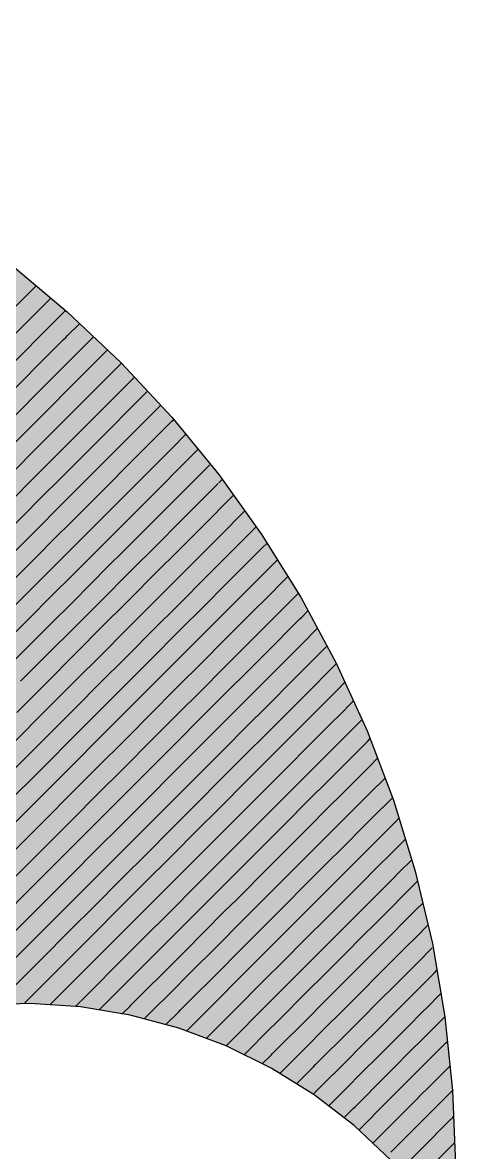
# Model space of a CAD drawing. Extents: x -15895 to 12929, y -2522 to 15173.
# Drawn here: x -8904.18 to -8898.54, y 11150.28 to 11164.99 of the extents above; entities that cross this region are included whole.
import ezdxf

# ---------------------------------------------------------------- set-up
doc = ezdxf.new("R2010")
doc.units = 0
doc.layers.add('MTH-CARIMBO-TXT1', color=1, linetype='Continuous')

msp = doc.modelspace()

# ---------------------------------------------------------------- linework, layer by layer
at = {"layer": 'MTH-CARIMBO-TXT1', "linetype": 'Continuous'}
for p, q in [((-8904.858, 11160.719), (-8904.009, 11161.568)), ((-8904.853, 11160.37), (-8903.817, 11161.406)), ((-8904.848, 11160.021), (-8903.625, 11161.245)), ((-8903.598, 11160.918), (-8903.442, 11161.074)), ((-8903.65, 11160.866), (-8903.622, 11160.894)), ((-8903.622, 11160.894), (-8903.598, 11160.918)), ((-8903.592, 11160.571), (-8903.26, 11160.903)), ((-8904.844, 11159.673), (-8903.65, 11160.866)), ((-8903.585, 11160.224), (-8903.077, 11160.732)), ((-8904.839, 11159.324), (-8903.701, 11160.462)), ((-8903.701, 11160.462), (-8903.642, 11160.521)), ((-8903.642, 11160.521), (-8903.592, 11160.571)), ((-8903.578, 11159.877), (-8902.9, 11160.555)), ((-8902.895, 11160.207), (-8902.725, 11160.377)), ((-8903.752, 11160.057), (-8903.662, 11160.147)), ((-8903.662, 11160.147), (-8903.585, 11160.224)), ((-8903.572, 11159.53), (-8902.924, 11160.178)), ((-8902.924, 11160.178), (-8902.895, 11160.207)), ((-8902.89, 11159.859), (-8902.554, 11160.195)), ((-8904.834, 11158.975), (-8903.752, 11160.057)), ((-8902.885, 11159.51), (-8902.383, 11160.012)), ((-8903.682, 11159.774), (-8903.578, 11159.877)), ((-8902.948, 11159.801), (-8902.89, 11159.859)), ((-8903.803, 11159.653), (-8903.682, 11159.774)), ((-8903.565, 11159.184), (-8902.948, 11159.801)), ((-8902.88, 11159.161), (-8902.243, 11159.798)), ((-8902.239, 11159.803), (-8902.214, 11159.827)), ((-8904.829, 11158.626), (-8903.803, 11159.653)), ((-8902.235, 11159.453), (-8902.055, 11159.633)), ((-8903.702, 11159.4), (-8903.572, 11159.53)), ((-8903.558, 11158.837), (-8902.972, 11159.423)), ((-8902.972, 11159.423), (-8902.885, 11159.51)), ((-8902.875, 11158.813), (-8902.27, 11159.418)), ((-8902.27, 11159.418), (-8902.235, 11159.453)), ((-8902.23, 11159.104), (-8901.895, 11159.439)), ((-8903.854, 11159.248), (-8903.702, 11159.4)), ((-8904.825, 11158.277), (-8903.854, 11159.248)), ((-8903.722, 11159.027), (-8903.565, 11159.184)), ((-8902.996, 11159.046), (-8902.88, 11159.161)), ((-8902.226, 11158.754), (-8901.736, 11159.245)), ((-8903.905, 11158.844), (-8903.722, 11159.027)), ((-8903.551, 11158.49), (-8902.996, 11159.046)), ((-8902.87, 11158.464), (-8902.296, 11159.038)), ((-8902.296, 11159.038), (-8902.23, 11159.104)), ((-8902.222, 11158.405), (-8901.635, 11158.993)), ((-8901.625, 11159.002), (-8901.58, 11159.047)), ((-8904.82, 11157.928), (-8903.905, 11158.844)), ((-8903.742, 11158.653), (-8903.558, 11158.837)), ((-8901.62, 11158.653), (-8901.433, 11158.841)), ((-8903.019, 11158.668), (-8902.875, 11158.813)), ((-8902.323, 11158.658), (-8902.226, 11158.754)), ((-8903.956, 11158.439), (-8903.742, 11158.653)), ((-8903.545, 11158.143), (-8903.019, 11158.668)), ((-8902.866, 11158.115), (-8902.323, 11158.658)), ((-8902.218, 11158.055), (-8901.662, 11158.612)), ((-8901.662, 11158.612), (-8901.62, 11158.653)), ((-8901.616, 11158.304), (-8901.285, 11158.635)), ((-8904.815, 11157.58), (-8903.956, 11158.439)), ((-8903.762, 11158.28), (-8903.551, 11158.49)), ((-8903.043, 11158.291), (-8902.87, 11158.464)), ((-8902.349, 11158.278), (-8902.222, 11158.405)), ((-8901.611, 11157.955), (-8901.137, 11158.429)), ((-8904.007, 11158.035), (-8903.762, 11158.28)), ((-8903.538, 11157.796), (-8903.043, 11158.291)), ((-8902.861, 11157.767), (-8902.349, 11158.278)), ((-8901.69, 11158.23), (-8901.616, 11158.304)), ((-8903.782, 11157.906), (-8903.545, 11158.143)), ((-8903.067, 11157.914), (-8902.866, 11158.115)), ((-8902.214, 11157.706), (-8901.69, 11158.23)), ((-8901.607, 11157.606), (-8901.076, 11158.137)), ((-8901.076, 11158.137), (-8901.06, 11158.153)), ((-8901.06, 11158.153), (-8900.996, 11158.217)), ((-8904.811, 11157.231), (-8904.007, 11158.035)), ((-8902.376, 11157.898), (-8902.218, 11158.055)), ((-8901.717, 11157.849), (-8901.611, 11157.955)), ((-8901.054, 11157.806), (-8900.86, 11158)), ((-8904.058, 11157.63), (-8903.782, 11157.906)), ((-8903.802, 11157.533), (-8903.538, 11157.796)), ((-8903.531, 11157.449), (-8903.067, 11157.914)), ((-8902.856, 11157.418), (-8902.376, 11157.898)), ((-8902.21, 11157.356), (-8901.717, 11157.849)), ((-8901.103, 11157.757), (-8901.054, 11157.806)), ((-8903.091, 11157.536), (-8902.861, 11157.767)), ((-8902.402, 11157.518), (-8902.214, 11157.706)), ((-8901.603, 11157.257), (-8901.103, 11157.757)), ((-8901.048, 11157.458), (-8900.724, 11157.782)), ((-8904.806, 11156.882), (-8904.058, 11157.63)), ((-8904.109, 11157.226), (-8903.802, 11157.533)), ((-8903.525, 11157.102), (-8903.091, 11157.536)), ((-8902.851, 11157.069), (-8902.402, 11157.518)), ((-8901.745, 11157.468), (-8901.607, 11157.606)), ((-8901.041, 11157.111), (-8900.588, 11157.564)), ((-8903.822, 11157.159), (-8903.531, 11157.449)), ((-8903.115, 11157.159), (-8902.856, 11157.418)), ((-8902.429, 11157.138), (-8902.21, 11157.356)), ((-8902.206, 11157.007), (-8901.745, 11157.468)), ((-8901.598, 11156.908), (-8901.129, 11157.377)), ((-8901.129, 11157.377), (-8901.048, 11157.458)), ((-8904.801, 11156.533), (-8904.109, 11157.226)), ((-8901.772, 11157.087), (-8901.603, 11157.257)), ((-8901.035, 11156.763), (-8900.569, 11157.23)), ((-8900.569, 11157.23), (-8900.545, 11157.254)), ((-8900.545, 11157.254), (-8900.462, 11157.337)), ((-8904.16, 11156.821), (-8903.822, 11157.159)), ((-8903.842, 11156.786), (-8903.525, 11157.102)), ((-8903.518, 11156.756), (-8903.115, 11157.159)), ((-8903.139, 11156.781), (-8902.851, 11157.069)), ((-8902.846, 11156.72), (-8902.429, 11157.138)), ((-8902.202, 11156.657), (-8901.772, 11157.087)), ((-8901.156, 11156.996), (-8901.041, 11157.111)), ((-8900.536, 11156.909), (-8900.338, 11157.107)), ((-8902.455, 11156.758), (-8902.206, 11157.007)), ((-8901.8, 11156.706), (-8901.598, 11156.908)), ((-8901.594, 11156.559), (-8901.156, 11156.996)), ((-8900.593, 11156.853), (-8900.536, 11156.909)), ((-8904.796, 11156.184), (-8904.16, 11156.821)), ((-8904.211, 11156.417), (-8903.842, 11156.786)), ((-8903.511, 11156.409), (-8903.139, 11156.781)), ((-8901.183, 11156.616), (-8901.035, 11156.763)), ((-8901.029, 11156.416), (-8900.593, 11156.853)), ((-8900.527, 11156.565), (-8900.215, 11156.877)), ((-8903.861, 11156.412), (-8903.518, 11156.756)), ((-8903.163, 11156.404), (-8902.846, 11156.72)), ((-8902.841, 11156.372), (-8902.455, 11156.758)), ((-8902.481, 11156.378), (-8902.202, 11156.657)), ((-8902.198, 11156.308), (-8901.8, 11156.706)), ((-8901.589, 11156.21), (-8901.183, 11156.616)), ((-8900.518, 11156.22), (-8900.094, 11156.644)), ((-8901.827, 11156.325), (-8901.594, 11156.559)), ((-8901.023, 11156.068), (-8900.617, 11156.475)), ((-8900.617, 11156.475), (-8900.527, 11156.565)), ((-8904.261, 11156.012), (-8903.861, 11156.412)), ((-8903.881, 11156.039), (-8903.511, 11156.409)), ((-8903.505, 11156.062), (-8903.163, 11156.404)), ((-8903.186, 11156.027), (-8902.841, 11156.372)), ((-8902.836, 11156.023), (-8902.481, 11156.378)), ((-8902.194, 11155.958), (-8901.827, 11156.325)), ((-8901.21, 11156.235), (-8901.029, 11156.416)), ((-8900.08, 11156.304), (-8899.981, 11156.404)), ((-8902.508, 11155.998), (-8902.198, 11156.308)), ((-8901.855, 11155.944), (-8901.589, 11156.21)), ((-8901.585, 11155.86), (-8901.21, 11156.235)), ((-8900.641, 11156.097), (-8900.518, 11156.22)), ((-8900.509, 11155.876), (-8900.113, 11156.271)), ((-8900.113, 11156.271), (-8900.08, 11156.304)), ((-8904.312, 11155.608), (-8903.881, 11156.039)), ((-8903.901, 11155.665), (-8903.505, 11156.062)), ((-8903.498, 11155.715), (-8903.186, 11156.027)), ((-8901.237, 11155.855), (-8901.023, 11156.068)), ((-8901.017, 11155.721), (-8900.641, 11156.097)), ((-8900.067, 11155.964), (-8899.87, 11156.161)), ((-8903.21, 11155.649), (-8902.836, 11156.023)), ((-8902.831, 11155.674), (-8902.508, 11155.998)), ((-8902.534, 11155.618), (-8902.194, 11155.958)), ((-8902.19, 11155.609), (-8901.855, 11155.944)), ((-8900.5, 11155.531), (-8900.133, 11155.898)), ((-8900.133, 11155.898), (-8900.067, 11155.964)), ((-8900.054, 11155.623), (-8899.759, 11155.918)), ((-8901.882, 11155.563), (-8901.585, 11155.86)), ((-8901.58, 11155.511), (-8901.237, 11155.855)), ((-8900.665, 11155.72), (-8900.509, 11155.876)), ((-8904.363, 11155.203), (-8903.901, 11155.665)), ((-8903.921, 11155.292), (-8903.498, 11155.715)), ((-8903.491, 11155.368), (-8903.21, 11155.649)), ((-8903.234, 11155.272), (-8902.831, 11155.674)), ((-8902.827, 11155.326), (-8902.534, 11155.618)), ((-8902.561, 11155.238), (-8902.19, 11155.609)), ((-8901.263, 11155.475), (-8901.017, 11155.721)), ((-8901.011, 11155.373), (-8900.665, 11155.72)), ((-8900.152, 11155.525), (-8900.054, 11155.623)), ((-8900.041, 11155.283), (-8899.697, 11155.626)), ((-8899.697, 11155.626), (-8899.685, 11155.639)), ((-8899.685, 11155.639), (-8899.654, 11155.67)), ((-8902.186, 11155.26), (-8901.882, 11155.563)), ((-8901.91, 11155.182), (-8901.58, 11155.511)), ((-8901.576, 11155.162), (-8901.263, 11155.475)), ((-8900.689, 11155.342), (-8900.5, 11155.531)), ((-8900.491, 11155.186), (-8900.152, 11155.525)), ((-8904.414, 11154.799), (-8903.921, 11155.292)), ((-8903.941, 11154.918), (-8903.491, 11155.368)), ((-8903.258, 11154.894), (-8902.827, 11155.326)), ((-8901.29, 11155.094), (-8901.011, 11155.373)), ((-8901.005, 11155.026), (-8900.689, 11155.342)), ((-8899.71, 11155.261), (-8899.667, 11155.304)), ((-8899.667, 11155.304), (-8899.557, 11155.414)), ((-8903.485, 11155.021), (-8903.234, 11155.272)), ((-8902.822, 11154.977), (-8902.561, 11155.238)), ((-8902.587, 11154.858), (-8902.186, 11155.26)), ((-8902.182, 11154.91), (-8901.91, 11155.182)), ((-8901.937, 11154.801), (-8901.576, 11155.162)), ((-8900.713, 11154.964), (-8900.491, 11155.186)), ((-8900.482, 11154.842), (-8900.171, 11155.153)), ((-8900.171, 11155.153), (-8900.041, 11155.283)), ((-8900.028, 11154.942), (-8899.71, 11155.261)), ((-8899.648, 11154.969), (-8899.459, 11155.157)), ((-8903.961, 11154.545), (-8903.485, 11155.021)), ((-8901.571, 11154.813), (-8901.29, 11155.094)), ((-8901.317, 11154.714), (-8901.005, 11155.026)), ((-8904.465, 11154.394), (-8903.941, 11154.918)), ((-8903.478, 11154.674), (-8903.258, 11154.894)), ((-8903.282, 11154.517), (-8902.822, 11154.977)), ((-8902.817, 11154.628), (-8902.587, 11154.858)), ((-8902.614, 11154.478), (-8902.182, 11154.91)), ((-8900.999, 11154.678), (-8900.713, 11154.964)), ((-8900.19, 11154.78), (-8900.028, 11154.942)), ((-8900.015, 11154.602), (-8899.722, 11154.895)), ((-8899.722, 11154.895), (-8899.648, 11154.969)), ((-8899.63, 11154.634), (-8899.362, 11154.901)), ((-8902.178, 11154.561), (-8901.937, 11154.801)), ((-8901.965, 11154.42), (-8901.571, 11154.813)), ((-8901.567, 11154.464), (-8901.317, 11154.714)), ((-8900.737, 11154.587), (-8900.482, 11154.842)), ((-8900.473, 11154.497), (-8900.19, 11154.78)), ((-8903.981, 11154.171), (-8903.478, 11154.674)), ((-8903.306, 11154.14), (-8902.817, 11154.628)), ((-8902.64, 11154.098), (-8902.178, 11154.561)), ((-8901.344, 11154.334), (-8900.999, 11154.678)), ((-8900.993, 11154.331), (-8900.737, 11154.587)), ((-8900.21, 11154.407), (-8900.015, 11154.602)), ((-8899.734, 11154.53), (-8899.63, 11154.634)), ((-8899.611, 11154.299), (-8899.352, 11154.558)), ((-8899.352, 11154.558), (-8899.327, 11154.582)), ((-8899.327, 11154.582), (-8899.277, 11154.633)), ((-8904.516, 11153.989), (-8903.961, 11154.545)), ((-8903.471, 11154.328), (-8903.282, 11154.517)), ((-8902.812, 11154.28), (-8902.614, 11154.478)), ((-8902.173, 11154.211), (-8901.965, 11154.42)), ((-8901.992, 11154.039), (-8901.567, 11154.464)), ((-8900.761, 11154.209), (-8900.473, 11154.497)), ((-8900.465, 11154.152), (-8900.21, 11154.407)), ((-8900.002, 11154.261), (-8899.734, 11154.53)), ((-8904.001, 11153.798), (-8903.471, 11154.328)), ((-8903.329, 11153.762), (-8902.812, 11154.28)), ((-8901.563, 11154.115), (-8901.344, 11154.334)), ((-8901.371, 11153.953), (-8900.993, 11154.331)), ((-8900.229, 11154.034), (-8900.002, 11154.261)), ((-8899.746, 11154.164), (-8899.611, 11154.299)), ((-8899.302, 11154.254), (-8899.194, 11154.362)), ((-8904.567, 11153.585), (-8903.981, 11154.171)), ((-8903.464, 11153.981), (-8903.306, 11154.14)), ((-8902.667, 11153.718), (-8902.173, 11154.211)), ((-8902.02, 11153.658), (-8901.563, 11154.115)), ((-8900.987, 11153.983), (-8900.761, 11154.209)), ((-8900.785, 11153.831), (-8900.465, 11154.152)), ((-8899.989, 11153.921), (-8899.746, 11154.164)), ((-8899.592, 11153.964), (-8899.354, 11154.202)), ((-8899.354, 11154.202), (-8899.302, 11154.254)), ((-8904.021, 11153.424), (-8903.464, 11153.981)), ((-8902.807, 11153.931), (-8902.64, 11154.098)), ((-8902.169, 11153.862), (-8901.992, 11154.039)), ((-8901.397, 11153.573), (-8900.987, 11153.983)), ((-8900.456, 11153.808), (-8900.229, 11154.034)), ((-8899.277, 11153.926), (-8899.111, 11154.092)), ((-8903.353, 11153.385), (-8902.807, 11153.931)), ((-8902.693, 11153.338), (-8902.169, 11153.862)), ((-8901.558, 11153.766), (-8901.371, 11153.953)), ((-8900.981, 11153.636), (-8900.785, 11153.831)), ((-8900.248, 11153.662), (-8899.989, 11153.921)), ((-8899.758, 11153.798), (-8899.592, 11153.964)), ((-8899.574, 11153.629), (-8899.357, 11153.846)), ((-8899.357, 11153.846), (-8899.277, 11153.926)), ((-8904.618, 11153.18), (-8904.001, 11153.798)), ((-8903.458, 11153.634), (-8903.329, 11153.762)), ((-8902.802, 11153.582), (-8902.667, 11153.718)), ((-8902.047, 11153.277), (-8901.558, 11153.766)), ((-8900.81, 11153.454), (-8900.456, 11153.808)), ((-8899.976, 11153.58), (-8899.758, 11153.798)), ((-8899.251, 11153.598), (-8899.061, 11153.788)), ((-8899.061, 11153.788), (-8899.035, 11153.814)), ((-8904.041, 11153.051), (-8903.458, 11153.634)), ((-8903.377, 11153.007), (-8902.802, 11153.582)), ((-8902.165, 11153.512), (-8902.02, 11153.658)), ((-8901.554, 11153.417), (-8901.397, 11153.573)), ((-8901.424, 11153.193), (-8900.981, 11153.636)), ((-8900.447, 11153.463), (-8900.248, 11153.662)), ((-8900.267, 11153.289), (-8899.976, 11153.58)), ((-8899.77, 11153.433), (-8899.574, 11153.629)), ((-8899.359, 11153.49), (-8899.251, 11153.598)), ((-8899.052, 11153.444), (-8898.967, 11153.529)), ((-8904.669, 11152.776), (-8904.021, 11153.424)), ((-8903.451, 11153.287), (-8903.353, 11153.385)), ((-8902.719, 11152.958), (-8902.165, 11153.512)), ((-8902.075, 11152.896), (-8901.554, 11153.417)), ((-8900.975, 11153.288), (-8900.81, 11153.454)), ((-8900.834, 11153.076), (-8900.447, 11153.463)), ((-8899.963, 11153.24), (-8899.77, 11153.433)), ((-8899.555, 11153.294), (-8899.359, 11153.49)), ((-8899.226, 11153.27), (-8899.052, 11153.444)), ((-8904.061, 11152.677), (-8903.451, 11153.287)), ((-8903.401, 11152.63), (-8902.797, 11153.233)), ((-8902.797, 11153.233), (-8902.693, 11153.338)), ((-8902.161, 11153.163), (-8902.047, 11153.277)), ((-8901.451, 11152.812), (-8900.975, 11153.288)), ((-8900.438, 11153.118), (-8900.267, 11153.289)), ((-8900.287, 11152.916), (-8899.963, 11153.24)), ((-8899.782, 11153.067), (-8899.555, 11153.294)), ((-8899.362, 11153.134), (-8899.226, 11153.27)), ((-8899.042, 11153.1), (-8898.899, 11153.243)), ((-8902.746, 11152.578), (-8902.161, 11153.163)), ((-8901.549, 11153.067), (-8901.424, 11153.193)), ((-8900.858, 11152.698), (-8900.438, 11153.118)), ((-8899.537, 11152.959), (-8899.362, 11153.134)), ((-8899.2, 11152.941), (-8899.042, 11153.1)), ((-8904.72, 11152.371), (-8904.041, 11153.051)), ((-8904.081, 11152.304), (-8903.444, 11152.94)), ((-8903.444, 11152.94), (-8903.377, 11153.007)), ((-8902.793, 11152.885), (-8902.719, 11152.958)), ((-8902.102, 11152.515), (-8901.549, 11153.067)), ((-8901.478, 11152.432), (-8900.969, 11152.94)), ((-8900.969, 11152.94), (-8900.834, 11153.076)), ((-8899.95, 11152.899), (-8899.782, 11153.067)), ((-8899.794, 11152.701), (-8899.537, 11152.959)), ((-8899.364, 11152.778), (-8899.2, 11152.941)), ((-8899.033, 11152.756), (-8898.843, 11152.945)), ((-8903.425, 11152.253), (-8902.793, 11152.885)), ((-8902.772, 11152.198), (-8902.157, 11152.813)), ((-8902.157, 11152.813), (-8902.075, 11152.896)), ((-8901.545, 11152.718), (-8901.451, 11152.812)), ((-8900.429, 11152.774), (-8900.287, 11152.916)), ((-8900.306, 11152.543), (-8899.95, 11152.899)), ((-8904.533, 11152.205), (-8904.061, 11152.677)), ((-8902.13, 11152.134), (-8901.545, 11152.718)), ((-8900.963, 11152.593), (-8900.858, 11152.698)), ((-8900.882, 11152.321), (-8900.429, 11152.774)), ((-8899.937, 11152.559), (-8899.794, 11152.701)), ((-8899.518, 11152.624), (-8899.364, 11152.778)), ((-8899.175, 11152.613), (-8899.033, 11152.756)), ((-8898.814, 11152.621), (-8898.782, 11152.653)), ((-8903.828, 11152.203), (-8903.438, 11152.593)), ((-8903.438, 11152.593), (-8903.401, 11152.63)), ((-8903.187, 11152.137), (-8902.788, 11152.536)), ((-8902.788, 11152.536), (-8902.746, 11152.578)), ((-8902.153, 11152.464), (-8902.102, 11152.515)), ((-8901.504, 11152.052), (-8900.963, 11152.593)), ((-8900.42, 11152.429), (-8900.306, 11152.543)), ((-8900.325, 11152.17), (-8899.937, 11152.559)), ((-8899.806, 11152.336), (-8899.518, 11152.624)), ((-8899.367, 11152.422), (-8899.175, 11152.613)), ((-8899.023, 11152.411), (-8898.855, 11152.58)), ((-8898.855, 11152.58), (-8898.814, 11152.621)), ((-8902.597, 11152.02), (-8902.153, 11152.464)), ((-8902.047, 11151.862), (-8901.54, 11152.369)), ((-8901.54, 11152.369), (-8901.478, 11152.432)), ((-8900.906, 11151.943), (-8900.42, 11152.429)), ((-8899.499, 11152.289), (-8899.367, 11152.422)), ((-8899.15, 11152.285), (-8899.023, 11152.411)), ((-8898.791, 11152.291), (-8898.731, 11152.351)), ((-8904.168, 11152.217), (-8904.081, 11152.304)), ((-8903.496, 11152.181), (-8903.431, 11152.246)), ((-8901.531, 11151.671), (-8900.957, 11152.245)), ((-8900.957, 11152.245), (-8900.882, 11152.321)), ((-8900.344, 11151.798), (-8899.923, 11152.218)), ((-8899.923, 11152.218), (-8899.806, 11152.336)), ((-8899.818, 11151.97), (-8899.499, 11152.289)), ((-8899.369, 11152.066), (-8899.15, 11152.285)), ((-8899.014, 11152.067), (-8898.867, 11152.214)), ((-8898.867, 11152.214), (-8898.791, 11152.291)), ((-8902.884, 11152.087), (-8902.783, 11152.187)), ((-8902.783, 11152.187), (-8902.772, 11152.198)), ((-8902.318, 11151.946), (-8902.149, 11152.114)), ((-8902.149, 11152.114), (-8902.13, 11152.134)), ((-8900.93, 11151.565), (-8900.411, 11152.084)), ((-8900.411, 11152.084), (-8900.325, 11152.17)), ((-8899.481, 11151.954), (-8899.369, 11152.066)), ((-8899.124, 11151.957), (-8899.014, 11152.067)), ((-8901.79, 11151.766), (-8901.536, 11152.02)), ((-8901.536, 11152.02), (-8901.504, 11152.052)), ((-8900.951, 11151.898), (-8900.906, 11151.943)), ((-8899.91, 11151.878), (-8899.818, 11151.97)), ((-8899.83, 11151.604), (-8899.481, 11151.954)), ((-8899.372, 11151.709), (-8899.124, 11151.957)), ((-8898.879, 11151.849), (-8898.767, 11151.961)), ((-8898.767, 11151.961), (-8898.679, 11152.049)), ((-8901.296, 11151.553), (-8900.951, 11151.898)), ((-8900.402, 11151.74), (-8900.344, 11151.798)), ((-8900.364, 11151.425), (-8899.91, 11151.878)), ((-8899.005, 11151.723), (-8898.879, 11151.849)), ((-8900.832, 11151.31), (-8900.402, 11151.74)), ((-8899.842, 11151.239), (-8899.462, 11151.619)), ((-8899.462, 11151.619), (-8899.372, 11151.709)), ((-8899.374, 11151.353), (-8899.099, 11151.629)), ((-8899.099, 11151.629), (-8899.005, 11151.723)), ((-8898.891, 11151.483), (-8898.743, 11151.631)), ((-8898.743, 11151.631), (-8898.666, 11151.708)), ((-8898.666, 11151.708), (-8898.646, 11151.728)), ((-8901.06, 11151.436), (-8900.945, 11151.55)), ((-8900.945, 11151.55), (-8900.93, 11151.565)), ((-8900.383, 11151.052), (-8899.897, 11151.537)), ((-8899.897, 11151.537), (-8899.83, 11151.604)), ((-8898.995, 11151.379), (-8898.891, 11151.483)), ((-8900.614, 11151.174), (-8900.393, 11151.395)), ((-8900.393, 11151.395), (-8900.364, 11151.425)), ((-8899.444, 11151.284), (-8899.374, 11151.353)), ((-8899.074, 11151.3), (-8898.995, 11151.379)), ((-8898.72, 11151.301), (-8898.653, 11151.368)), ((-8898.653, 11151.368), (-8898.612, 11151.408)), ((-8900.195, 11150.886), (-8899.884, 11151.197)), ((-8899.884, 11151.197), (-8899.842, 11151.239)), ((-8899.854, 11150.873), (-8899.444, 11151.284)), ((-8899.377, 11150.997), (-8899.074, 11151.3)), ((-8898.903, 11151.118), (-8898.72, 11151.301)), ((-8900.396, 11151.039), (-8900.384, 11151.05)), ((-8899.048, 11150.972), (-8898.986, 11151.035)), ((-8898.986, 11151.035), (-8898.903, 11151.118)), ((-8898.696, 11150.971), (-8898.639, 11151.028)), ((-8898.639, 11151.028), (-8898.579, 11151.088)), ((-8899.801, 11150.573), (-8899.425, 11150.949)), ((-8899.425, 11150.949), (-8899.377, 11150.997)), ((-8899.379, 11150.641), (-8899.048, 11150.972)), ((-8898.915, 11150.752), (-8898.696, 11150.971)), ((-8899.995, 11150.733), (-8899.871, 11150.857)), ((-8899.871, 11150.857), (-8899.854, 11150.873)), ((-8898.977, 11150.691), (-8898.915, 11150.752)), ((-8898.626, 11150.687), (-8898.577, 11150.737)), ((-8898.577, 11150.737), (-8898.566, 11150.748)), ((-8899.618, 11150.402), (-8899.407, 11150.614)), ((-8899.407, 11150.614), (-8899.379, 11150.641)), ((-8899.382, 11150.285), (-8899.023, 11150.644)), ((-8899.023, 11150.644), (-8898.977, 11150.691)), ((-8898.926, 11150.387), (-8898.673, 11150.641)), ((-8898.673, 11150.641), (-8898.626, 11150.687)), ((-8899.265, 11150.048), (-8898.998, 11150.316)), ((-8898.998, 11150.316), (-8898.967, 11150.346)), ((-8898.967, 11150.346), (-8898.926, 11150.387)), ((-8898.938, 11150.022), (-8898.649, 11150.311)), ((-8898.649, 11150.311), (-8898.613, 11150.347)), ((-8898.613, 11150.347), (-8898.574, 11150.386)), ((-8898.574, 11150.386), (-8898.552, 11150.407))]:
    msp.add_line(p, q, dxfattribs=at)
for points in [[(-8914.303, 11164.942), (-8912.637, 11164.995), (-8910.976, 11164.844), (-8909.347, 11164.493), (-8907.772, 11163.946), (-8906.276, 11163.212), (-8904.879, 11162.301), (-8903.604, 11161.227), (-8902.9, 11160.565), (-8902.239, 11159.858), (-8901.626, 11159.111), (-8901.063, 11158.325), (-8900.551, 11157.504), (-8900.094, 11156.652), (-8899.693, 11155.772), (-8899.349, 11154.868), (-8899.065, 11153.943), (-8898.842, 11153.003), (-8898.679, 11152.049), (-8898.579, 11151.087), (-8898.541, 11150.121)], [(-8899.383, 11150.182), (-8899.862, 11150.631), (-8900.384, 11151.031), (-8900.942, 11151.378), (-8901.531, 11151.668), (-8902.147, 11151.9), (-8902.781, 11152.07), (-8903.43, 11152.177), (-8904.085, 11152.22), (-8904.742, 11152.198), (-8905.394, 11152.112), (-8906.034, 11151.963), (-8906.656, 11151.752), (-8907.77, 11151.125), (-8908.858, 11150.454), (-8909.918, 11149.738)]]:
    msp.add_lwpolyline(points, dxfattribs=at)
for points in [[(-8904.879, 11162.301), (-8903.604, 11161.227), (-8904.742, 11152.198)], [(-8903.604, 11161.227), (-8904.085, 11152.22), (-8904.742, 11152.198)], [(-8904.085, 11152.22), (-8903.604, 11161.227), (-8903.43, 11152.177)], [(-8903.604, 11161.227), (-8902.9, 11160.565), (-8903.43, 11152.177)], [(-8903.43, 11152.177), (-8902.9, 11160.565), (-8902.781, 11152.07)], [(-8902.9, 11160.565), (-8902.239, 11159.858), (-8902.781, 11152.07)], [(-8902.781, 11152.07), (-8902.239, 11159.858), (-8902.147, 11151.9)], [(-8902.239, 11159.858), (-8901.626, 11159.111), (-8902.147, 11151.9)], [(-8902.147, 11151.9), (-8901.626, 11159.111), (-8901.531, 11151.668)], [(-8901.626, 11159.111), (-8901.063, 11158.325), (-8901.531, 11151.668)], [(-8901.531, 11151.668), (-8901.063, 11158.325), (-8900.942, 11151.378)], [(-8901.063, 11158.325), (-8900.551, 11157.504), (-8900.942, 11151.378)], [(-8900.942, 11151.378), (-8900.551, 11157.504), (-8900.384, 11151.031)], [(-8900.551, 11157.504), (-8900.094, 11156.652), (-8900.384, 11151.031)], [(-8900.384, 11151.031), (-8900.094, 11156.652), (-8899.862, 11150.631)], [(-8900.094, 11156.652), (-8899.693, 11155.772), (-8899.862, 11150.631)], [(-8899.862, 11150.631), (-8899.693, 11155.772), (-8899.383, 11150.182)], [(-8899.693, 11155.772), (-8899.349, 11154.868), (-8899.383, 11150.182)], [(-8899.383, 11150.182), (-8899.349, 11154.868), (-8898.949, 11149.688)], [(-8899.349, 11154.868), (-8899.065, 11153.943), (-8898.949, 11149.688)], [(-8898.949, 11149.688), (-8899.065, 11153.943), (-8898.842, 11153.003)], [(-8898.566, 11149.154), (-8898.949, 11149.688), (-8898.842, 11153.003)], [(-8898.566, 11149.154), (-8898.842, 11153.003), (-8898.679, 11152.049)], [(-8898.566, 11149.154), (-8898.679, 11152.049), (-8898.579, 11151.087)], [(-8898.566, 11149.154), (-8898.579, 11151.087), (-8898.541, 11150.121)]]:
    msp.add_solid(points, dxfattribs=at)

doc.saveas('drawing.dxf')
